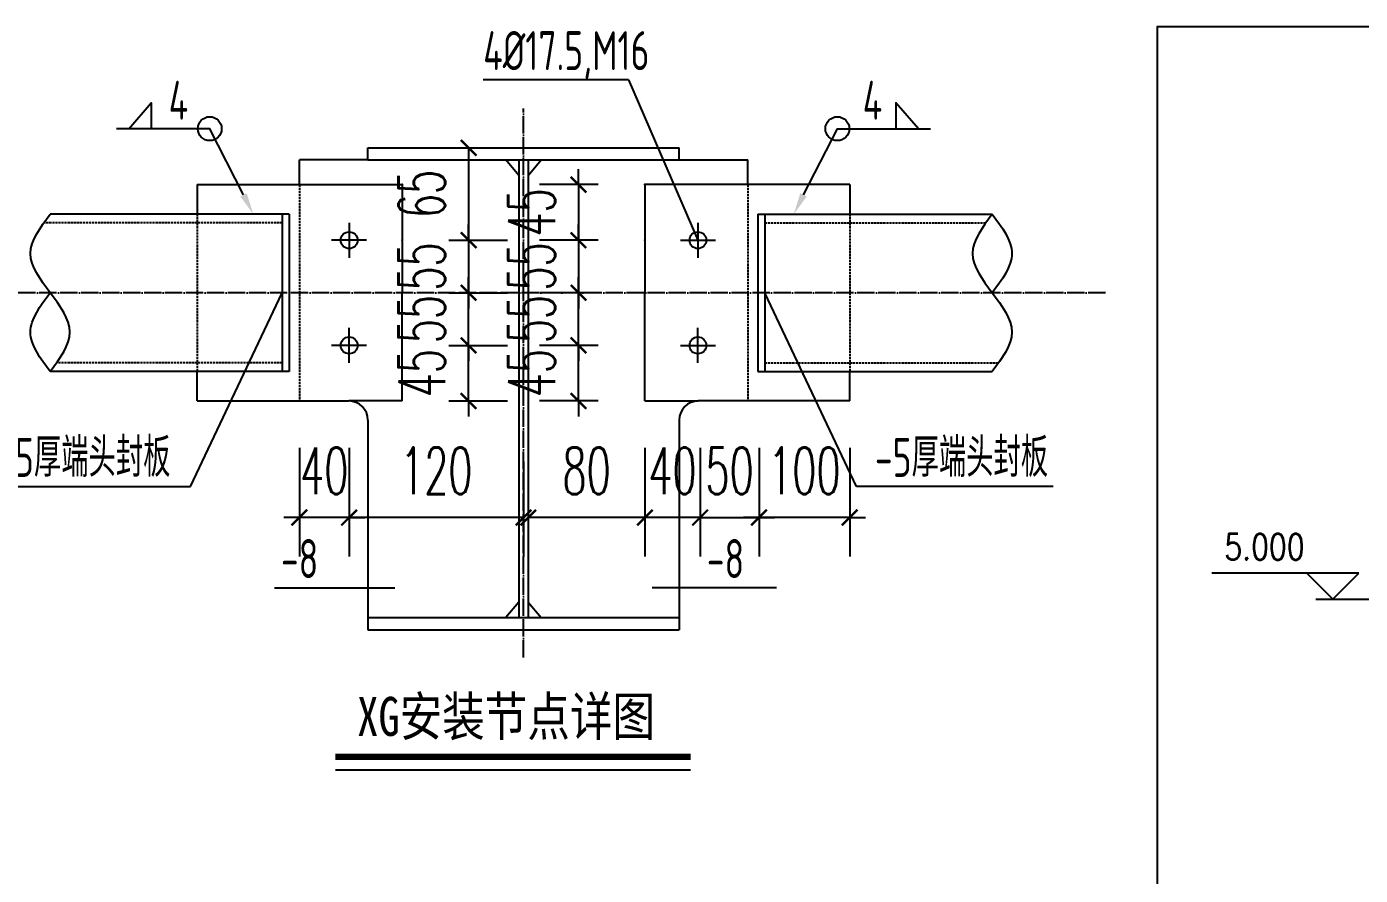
# Model space of a CAD drawing. Extents: x -307088 to 5640332, y -3541089 to -2181377.
# Drawn here: x 5578310 to 5593695, y -3195642 to -3185848 of the extents above; entities that cross this region are included whole.
import ezdxf
from ezdxf.enums import TextEntityAlignment as Align

# ---------------------------------------------------------------- set-up
doc = ezdxf.new("R2010")
doc.units = 0
doc.header["$LTSCALE"] = 100
doc.header["$MEASUREMENT"] = 0
doc.linetypes.add('DASH', pattern=[0.35, 0.25, -0.1])
doc.linetypes.add('DOTE', pattern=[2.42, 2, -0.2, 0.02, -0.2])
doc.layers.get('0').update_dxf_attribs({"linetype": 'CONTINUOUS'})
doc.layers.get('DEFPOINTS').update_dxf_attribs({"linetype": 'CONTINUOUS'})
for name, color, linetype in [('AXIS', 3, 'CONTINUOUS'), ('DIM', 7, 'CONTINUOUS'), ('DOTE', 1, 'DOTE'), ('PUB_DIM', 3, 'CONTINUOUS'), ('PUB_TEXT', 7, 'CONTINUOUS'), ('PUB_TITLE', 4, 'CONTINUOUS'), ('S', 2, 'CONTINUOUS'), ('STEEL', 7, 'CONTINUOUS'), ('钢梁', 4, 'CONTINUOUS')]:
    doc.layers.add(name, color=color, linetype=linetype)
doc.layers.add('文字', color=3, linetype='CONTINUOUS', lineweight=20)
doc.styles.add('DIM_FONT', font='SIMPLEX.shx', dxfattribs={"width": 0.6, "bigfont": 'hztxt.shx'})
doc.styles.add('TSSD_DIMENSION', font='Tssdeng.shx', dxfattribs={"width": 0.7, "bigfont": 'hztxt.shx'})
doc.styles.add('图签2', font='simhei.ttf', dxfattribs={"height": 1000})
doc.dimstyles.new('DIMN180', dxfattribs={"dimscale": 1.8, "dimtxt": 300, "dimasz": 100, "dimexe": 250, "dimexo": 300, "dimgap": 150, "dimtad": 1, "dimdec": 0, "dimzin": 0, "dimdsep": 46, "dimtxsty": 'DIM_FONT', "dimblk": 'ARCHTICK', "dimcen": 0.09, "dimclrt": 7, "dimazin": 2, "dimtfac": 1, "dimtdec": 0, "dimtix": 1, "dimtmove": 2, "dimatfit": 3, "dimldrblk": 'ARCHTICK', "dimfxl": 1, "dimtolj": 1, "dimtzin": 0, "dimarcsym": 0})

# ---------------------------------------------------------------- blocks, each defined once
blk = doc.blocks.new('*X9')
at = {"layer": 'PUB_DIM'}
blk.add_lwpolyline([(3466157, -483736), (3466547, -482972), (3467623, -482972)], dxfattribs=at)
at = {"layer": 'PUB_DIM', "extrusion": (0, 0, -1)}
blk.add_solid([(-3466194, -483755), (-3466044, -483959), (-3466120, -483717)], dxfattribs=at)
blk = doc.blocks.new('*X10')
at = {"layer": 'PUB_DIM'}
blk.add_lwpolyline([(3459697, -483736), (3459307, -482972), (3458231, -482972)], dxfattribs=at)
blk.add_solid([(3459734, -483717), (3459810, -483959), (3459660, -483755)], dxfattribs=at)
blk = doc.blocks.new('_ARCHTICK')
at = {"color": 0, "linetype": 'ByBlock', "const_width": 0.15}
blk.add_lwpolyline([(-0.5, -0.5), (0.5, 0.5)], dxfattribs=at)
blk = doc.blocks.new('*D330')
at = {"layer": 'AXIS', "color": 0, "lineweight": -2, "transparency": 16777216}
for p, q in [((5584676, -3188919), (5584676, -3188739)), ((5584902, -3188919), (5584226, -3188919)), ((5584676, -3189526), (5584676, -3188919)), ((5584902, -3189526), (5584226, -3189526)), ((5584676, -3189526), (5584676, -3189706))]:
    blk.add_line(p, q, dxfattribs=at)
at = {"layer": 'DEFPOINTS', "color": 0, "transparency": 16777216}
for p in [(5584676, -3188919), (5585442, -3188919), (5585442, -3189526)]:
    blk.add_point(p, dxfattribs=at)
at = {"layer": 'AXIS', "color": 0, "lineweight": -2, "transparency": 16777216, "xscale": 180, "yscale": 180, "zscale": 180}
for p, rotation in [((5584676, -3188919), 270), ((5584676, -3189526), 90)]:
    blk.add_blockref('_ARCHTICK', p, dxfattribs=dict(at, rotation=rotation))
at = {"layer": 'AXIS', "color": 7, "transparency": 16777216, "insert": (5584136, -3189223), "char_height": 540, "attachment_point": 5, "rotation": 90, "style": 'DIM_FONT'}
blk.add_mtext('\\A1;55', dxfattribs=at)
blk = doc.blocks.new('*D331')
at = {"layer": 'AXIS', "color": 0, "lineweight": -2, "transparency": 16777216}
for p, q in [((5583408, -3188919), (5583408, -3188739)), ((5583182, -3188919), (5583858, -3188919)), ((5583408, -3189526), (5583408, -3188919)), ((5583182, -3189526), (5583858, -3189526)), ((5583408, -3189526), (5583408, -3189706))]:
    blk.add_line(p, q, dxfattribs=at)
at = {"layer": 'DEFPOINTS', "color": 0, "transparency": 16777216}
for p in [(5582642, -3188919), (5583408, -3188919), (5582642, -3189526)]:
    blk.add_point(p, dxfattribs=at)
at = {"layer": 'AXIS', "color": 0, "lineweight": -2, "transparency": 16777216, "xscale": 180, "yscale": 180, "zscale": 180}
for p, rotation in [((5583408, -3188919), 270), ((5583408, -3189526), 90)]:
    blk.add_blockref('_ARCHTICK', p, dxfattribs=dict(at, rotation=rotation))
at = {"layer": 'AXIS', "color": 7, "transparency": 16777216, "insert": (5582868, -3189223), "char_height": 540, "attachment_point": 5, "rotation": 90, "style": 'DIM_FONT'}
blk.add_mtext('\\A1;55', dxfattribs=at)
blk = doc.blocks.new('*D332')
at = {"layer": 'AXIS', "color": 0, "lineweight": -2, "transparency": 16777216}
for p, q in [((5584097, -3190707), (5584097, -3191963)), ((5585442, -3190707), (5585442, -3191963)), ((5585442, -3191513), (5584097, -3191513))]:
    blk.add_line(p, q, dxfattribs=at)
at = {"layer": 'DEFPOINTS', "color": 0, "transparency": 16777216}
for p in [(5584097, -3190167), (5585442, -3190167), (5584097, -3191513)]:
    blk.add_point(p, dxfattribs=at)
at = {"layer": 'AXIS', "color": 0, "lineweight": -2, "transparency": 16777216, "xscale": 180, "yscale": 180, "zscale": 180, "rotation": 180}
blk.add_blockref('_ARCHTICK', (5584097, -3191513), dxfattribs=at)
at = {"layer": 'AXIS', "color": 0, "lineweight": -2, "transparency": 16777216, "xscale": 180, "yscale": 180, "zscale": 180}
blk.add_blockref('_ARCHTICK', (5585442, -3191513), dxfattribs=at)
at = {"layer": 'AXIS', "color": 7, "transparency": 16777216, "insert": (5584769, -3190973), "char_height": 540, "attachment_point": 5, "style": 'DIM_FONT'}
blk.add_mtext('\\A1;80', dxfattribs=at)
blk = doc.blocks.new('*D333')
at = {"layer": 'AXIS', "color": 0, "lineweight": -2, "transparency": 16777216}
for p, q in [((5586079, -3190707), (5586079, -3191963)), ((5586759, -3190707), (5586759, -3191963)), ((5586079, -3191513), (5585899, -3191513)), ((5586079, -3191513), (5586759, -3191513)), ((5586759, -3191513), (5586939, -3191513))]:
    blk.add_line(p, q, dxfattribs=at)
at = {"layer": 'DEFPOINTS', "color": 0, "transparency": 16777216}
for p in [(5586079, -3190167), (5586759, -3190167), (5586759, -3191513)]:
    blk.add_point(p, dxfattribs=at)
at = {"layer": 'AXIS', "color": 0, "lineweight": -2, "transparency": 16777216, "xscale": 180, "yscale": 180, "zscale": 180}
blk.add_blockref('_ARCHTICK', (5586079, -3191513), dxfattribs=at)
at = {"layer": 'AXIS', "color": 0, "lineweight": -2, "transparency": 16777216, "xscale": 180, "yscale": 180, "zscale": 180, "rotation": 180}
blk.add_blockref('_ARCHTICK', (5586759, -3191513), dxfattribs=at)
at = {"layer": 'AXIS', "color": 7, "transparency": 16777216, "insert": (5586419, -3190973), "char_height": 540, "attachment_point": 5, "style": 'DIM_FONT'}
blk.add_mtext('\\A1;50', dxfattribs=at)
blk = doc.blocks.new('*D334')
at = {"layer": 'AXIS', "color": 0, "lineweight": -2, "transparency": 16777216}
for p, q in [((5587805, -3190707), (5587805, -3191963)), ((5586759, -3191222), (5586759, -3191963)), ((5586759, -3191513), (5586579, -3191513)), ((5587805, -3191513), (5586759, -3191513)), ((5587805, -3191513), (5587985, -3191513))]:
    blk.add_line(p, q, dxfattribs=at)
at = {"layer": 'DEFPOINTS', "color": 0, "transparency": 16777216}
for p in [(5587805, -3190167), (5586759, -3190682), (5586759, -3191513)]:
    blk.add_point(p, dxfattribs=at)
at = {"layer": 'AXIS', "color": 0, "lineweight": -2, "transparency": 16777216, "xscale": 180, "yscale": 180, "zscale": 180}
blk.add_blockref('_ARCHTICK', (5586759, -3191513), dxfattribs=at)
at = {"layer": 'AXIS', "color": 0, "lineweight": -2, "transparency": 16777216, "xscale": 180, "yscale": 180, "zscale": 180, "rotation": 180}
blk.add_blockref('_ARCHTICK', (5587805, -3191513), dxfattribs=at)
at = {"layer": 'AXIS', "color": 7, "transparency": 16777216, "insert": (5587282, -3190973), "char_height": 540, "attachment_point": 5, "style": 'DIM_FONT'}
blk.add_mtext('\\A1;100', dxfattribs=at)
blk = doc.blocks.new('*D335')
at = {"layer": 'AXIS', "color": 0, "lineweight": -2, "transparency": 16777216}
for p, q in [((5585442, -3190707), (5585442, -3191963)), ((5586079, -3190707), (5586079, -3191963)), ((5585442, -3191513), (5585262, -3191513)), ((5586079, -3191513), (5585442, -3191513)), ((5586079, -3191513), (5586259, -3191513))]:
    blk.add_line(p, q, dxfattribs=at)
at = {"layer": 'DEFPOINTS', "color": 0, "transparency": 16777216}
for p in [(5585442, -3190167), (5586079, -3190167), (5585442, -3191513)]:
    blk.add_point(p, dxfattribs=at)
at = {"layer": 'AXIS', "color": 0, "lineweight": -2, "transparency": 16777216, "xscale": 180, "yscale": 180, "zscale": 180}
blk.add_blockref('_ARCHTICK', (5585442, -3191513), dxfattribs=at)
at = {"layer": 'AXIS', "color": 0, "lineweight": -2, "transparency": 16777216, "xscale": 180, "yscale": 180, "zscale": 180, "rotation": 180}
blk.add_blockref('_ARCHTICK', (5586079, -3191513), dxfattribs=at)
at = {"layer": 'AXIS', "color": 7, "transparency": 16777216, "insert": (5585760, -3190973), "char_height": 540, "attachment_point": 5, "style": 'DIM_FONT'}
blk.add_mtext('\\A1;40', dxfattribs=at)
blk = doc.blocks.new('*D336')
at = {"layer": 'AXIS', "color": 0, "lineweight": -2, "transparency": 16777216}
for p, q in [((5583408, -3188312), (5583408, -3188132)), ((5583182, -3188312), (5583858, -3188312)), ((5583408, -3188312), (5583408, -3188919)), ((5583182, -3188919), (5583858, -3188919)), ((5583408, -3188919), (5583408, -3189099))]:
    blk.add_line(p, q, dxfattribs=at)
at = {"layer": 'DEFPOINTS', "color": 0, "transparency": 16777216}
for p in [(5582642, -3188312), (5582642, -3188919), (5583408, -3188919)]:
    blk.add_point(p, dxfattribs=at)
at = {"layer": 'AXIS', "color": 0, "lineweight": -2, "transparency": 16777216, "xscale": 180, "yscale": 180, "zscale": 180}
for p, rotation in [((5583408, -3188312), 270), ((5583408, -3188919), 90)]:
    blk.add_blockref('_ARCHTICK', p, dxfattribs=dict(at, rotation=rotation))
at = {"layer": 'AXIS', "color": 7, "transparency": 16777216, "insert": (5582868, -3188616), "char_height": 540, "attachment_point": 5, "rotation": 90, "style": 'DIM_FONT'}
blk.add_mtext('\\A1;55', dxfattribs=at)
blk = doc.blocks.new('*D337')
at = {"layer": 'AXIS', "color": 0, "lineweight": -2, "transparency": 16777216}
for p, q in [((5583408, -3189526), (5583408, -3189346)), ((5583182, -3189526), (5583858, -3189526)), ((5583408, -3190167), (5583408, -3189526)), ((5583182, -3190167), (5583858, -3190167)), ((5583408, -3190167), (5583408, -3190347))]:
    blk.add_line(p, q, dxfattribs=at)
at = {"layer": 'DEFPOINTS', "color": 0, "transparency": 16777216}
for p in [(5582642, -3189526), (5583408, -3189526), (5582642, -3190167)]:
    blk.add_point(p, dxfattribs=at)
at = {"layer": 'AXIS', "color": 0, "lineweight": -2, "transparency": 16777216, "xscale": 180, "yscale": 180, "zscale": 180}
for p, rotation in [((5583408, -3189526), 270), ((5583408, -3190167), 90)]:
    blk.add_blockref('_ARCHTICK', p, dxfattribs=dict(at, rotation=rotation))
at = {"layer": 'AXIS', "color": 7, "transparency": 16777216, "insert": (5582868, -3189847), "char_height": 540, "attachment_point": 5, "rotation": 90, "style": 'DIM_FONT'}
blk.add_mtext('\\A1;45', dxfattribs=at)
blk = doc.blocks.new('*D338')
at = {"layer": 'AXIS', "color": 0, "lineweight": -2, "transparency": 16777216}
for p, q in [((5583182, -3187246), (5583858, -3187246)), ((5583408, -3187246), (5583408, -3188312)), ((5583182, -3188312), (5583858, -3188312))]:
    blk.add_line(p, q, dxfattribs=at)
at = {"layer": 'DEFPOINTS', "color": 0, "transparency": 16777216}
for p in [(5582642, -3187246), (5582642, -3188312), (5583408, -3188312)]:
    blk.add_point(p, dxfattribs=at)
at = {"layer": 'AXIS', "color": 0, "lineweight": -2, "transparency": 16777216, "xscale": 180, "yscale": 180, "zscale": 180}
for p, rotation in [((5583408, -3187246), 90), ((5583408, -3188312), 270)]:
    blk.add_blockref('_ARCHTICK', p, dxfattribs=dict(at, rotation=rotation))
at = {"layer": 'AXIS', "color": 7, "transparency": 16777216, "insert": (5582868, -3187779), "char_height": 540, "attachment_point": 5, "rotation": 90, "style": 'DIM_FONT'}
blk.add_mtext('\\A1;65', dxfattribs=at)
blk = doc.blocks.new('*D339')
at = {"layer": 'AXIS', "color": 0, "lineweight": -2, "transparency": 16777216}
for p, q in [((5582030, -3190707), (5582030, -3191963)), ((5584042, -3190865), (5584042, -3191963)), ((5584042, -3191513), (5582030, -3191513))]:
    blk.add_line(p, q, dxfattribs=at)
at = {"layer": 'DEFPOINTS', "color": 0, "transparency": 16777216}
for p in [(5582030, -3190167), (5584042, -3190325), (5582030, -3191513)]:
    blk.add_point(p, dxfattribs=at)
at = {"layer": 'AXIS', "color": 0, "lineweight": -2, "transparency": 16777216, "xscale": 180, "yscale": 180, "zscale": 180, "rotation": 180}
blk.add_blockref('_ARCHTICK', (5582030, -3191513), dxfattribs=at)
at = {"layer": 'AXIS', "color": 0, "lineweight": -2, "transparency": 16777216, "xscale": 180, "yscale": 180, "zscale": 180}
blk.add_blockref('_ARCHTICK', (5584042, -3191513), dxfattribs=at)
at = {"layer": 'AXIS', "color": 7, "transparency": 16777216, "insert": (5583036, -3190973), "char_height": 540, "attachment_point": 5, "style": 'DIM_FONT'}
blk.add_mtext('\\A1;120', dxfattribs=at)
blk = doc.blocks.new('*D340')
at = {"layer": 'AXIS', "color": 0, "lineweight": -2, "transparency": 16777216}
for p, q in [((5581456, -3190707), (5581456, -3191963)), ((5582030, -3190707), (5582030, -3191963)), ((5581456, -3191513), (5581276, -3191513)), ((5582030, -3191513), (5581456, -3191513)), ((5582030, -3191513), (5582210, -3191513))]:
    blk.add_line(p, q, dxfattribs=at)
at = {"layer": 'DEFPOINTS', "color": 0, "transparency": 16777216}
for p in [(5581456, -3190167), (5582030, -3190167), (5581456, -3191513)]:
    blk.add_point(p, dxfattribs=at)
at = {"layer": 'AXIS', "color": 0, "lineweight": -2, "transparency": 16777216, "xscale": 180, "yscale": 180, "zscale": 180}
blk.add_blockref('_ARCHTICK', (5581456, -3191513), dxfattribs=at)
at = {"layer": 'AXIS', "color": 0, "lineweight": -2, "transparency": 16777216, "xscale": 180, "yscale": 180, "zscale": 180, "rotation": 180}
blk.add_blockref('_ARCHTICK', (5582030, -3191513), dxfattribs=at)
at = {"layer": 'AXIS', "color": 7, "transparency": 16777216, "insert": (5581743, -3190973), "char_height": 540, "attachment_point": 5, "style": 'DIM_FONT'}
blk.add_mtext('\\A1;40', dxfattribs=at)
blk = doc.blocks.new('*D341')
at = {"layer": 'AXIS', "color": 0, "lineweight": -2, "transparency": 16777216}
for p, q in [((5584676, -3187671), (5584676, -3187491)), ((5584902, -3187671), (5584226, -3187671)), ((5584676, -3187671), (5584676, -3188312)), ((5584902, -3188312), (5584226, -3188312)), ((5584676, -3188312), (5584676, -3188492))]:
    blk.add_line(p, q, dxfattribs=at)
at = {"layer": 'DEFPOINTS', "color": 0, "transparency": 16777216}
for p in [(5585442, -3187671), (5584676, -3188312), (5585442, -3188312)]:
    blk.add_point(p, dxfattribs=at)
at = {"layer": 'AXIS', "color": 0, "lineweight": -2, "transparency": 16777216, "xscale": 180, "yscale": 180, "zscale": 180}
for p, rotation in [((5584676, -3187671), 270), ((5584676, -3188312), 90)]:
    blk.add_blockref('_ARCHTICK', p, dxfattribs=dict(at, rotation=rotation))
at = {"layer": 'AXIS', "color": 7, "transparency": 16777216, "insert": (5584136, -3187992), "char_height": 540, "attachment_point": 5, "rotation": 90, "style": 'DIM_FONT'}
blk.add_mtext('\\A1;45', dxfattribs=at)
blk = doc.blocks.new('*D342')
at = {"layer": 'AXIS', "color": 0, "lineweight": -2, "transparency": 16777216}
for p, q in [((5584676, -3189526), (5584676, -3189346)), ((5584902, -3189526), (5584226, -3189526)), ((5584676, -3190167), (5584676, -3189526)), ((5584902, -3190167), (5584226, -3190167)), ((5584676, -3190167), (5584676, -3190347))]:
    blk.add_line(p, q, dxfattribs=at)
at = {"layer": 'DEFPOINTS', "color": 0, "transparency": 16777216}
for p in [(5584676, -3189526), (5585442, -3189526), (5585442, -3190167)]:
    blk.add_point(p, dxfattribs=at)
at = {"layer": 'AXIS', "color": 0, "lineweight": -2, "transparency": 16777216, "xscale": 180, "yscale": 180, "zscale": 180}
for p, rotation in [((5584676, -3189526), 270), ((5584676, -3190167), 90)]:
    blk.add_blockref('_ARCHTICK', p, dxfattribs=dict(at, rotation=rotation))
at = {"layer": 'AXIS', "color": 7, "transparency": 16777216, "insert": (5584136, -3189847), "char_height": 540, "attachment_point": 5, "rotation": 90, "style": 'DIM_FONT'}
blk.add_mtext('\\A1;45', dxfattribs=at)
blk = doc.blocks.new('*D343')
at = {"layer": 'AXIS', "color": 0, "lineweight": -2, "transparency": 16777216}
for p, q in [((5584676, -3188312), (5584676, -3188132)), ((5584902, -3188312), (5584226, -3188312)), ((5584676, -3188312), (5584676, -3188919)), ((5584902, -3188919), (5584226, -3188919)), ((5584676, -3188919), (5584676, -3189099))]:
    blk.add_line(p, q, dxfattribs=at)
at = {"layer": 'DEFPOINTS', "color": 0, "transparency": 16777216}
for p in [(5585442, -3188312), (5584676, -3188919), (5585442, -3188919)]:
    blk.add_point(p, dxfattribs=at)
at = {"layer": 'AXIS', "color": 0, "lineweight": -2, "transparency": 16777216, "xscale": 180, "yscale": 180, "zscale": 180}
for p, rotation in [((5584676, -3188312), 270), ((5584676, -3188919), 90)]:
    blk.add_blockref('_ARCHTICK', p, dxfattribs=dict(at, rotation=rotation))
at = {"layer": 'AXIS', "color": 7, "transparency": 16777216, "insert": (5584136, -3188616), "char_height": 540, "attachment_point": 5, "rotation": 90, "style": 'DIM_FONT'}
blk.add_mtext('\\A1;55', dxfattribs=at)

msp = doc.modelspace()

# ---------------------------------------------------------------- linework, layer by layer
at = {"color": 1}
msp.add_line((5593181.8, -3192456.6), (5594621.3, -3192456.6), dxfattribs=at)
msp.add_line((5581871.3, -3194424.3), (5585969.6, -3194424.3))
at = {"const_width": 75}
msp.add_lwpolyline([(5581871.3, -3194274.3), (5585969.6, -3194274.3)], dxfattribs=at)
at = {"layer": 'DIM'}
for p, q in [((5585254, -3186461.6, 988), (5583576.2, -3186461.6, 988)), ((5585254, -3186461.6, 988), (5586054.1, -3188312.5, 988)), ((5580199.2, -3191155.9, 988), (5581256.6, -3188919.2, 988)), ((5587884.9, -3191155.9, 988), (5586827.5, -3188919.2, 988)), ((5577932.9, -3191155.9, 988), (5580199.2, -3191155.9, 988)), ((5590151.2, -3191155.9, 988), (5587884.9, -3191155.9, 988)), ((5581167.9, -3192324, 988), (5582557.5, -3192324, 988)), ((5586961.1, -3192324, 988), (5585526.6, -3192324, 988))]:
    msp.add_line(p, q, dxfattribs=at)
at = {"layer": 'DIM', "elevation": 988}
for points in [[(5578581.8, -3189826.6), (5578665.2, -3189713.2), (5578737.8, -3189599.8), (5578766.8, -3189543.1), (5578789.2, -3189486.3), (5578803.6, -3189429.6), (5578808.7, -3189372.9), (5578803.6, -3189316.2), (5578789.2, -3189259.5), (5578766.8, -3189202.8), (5578737.8, -3189146.1), (5578665.2, -3189032.6), (5578581.8, -3188919.2), (5578498.5, -3188805.8), (5578425.9, -3188692.3), (5578396.9, -3188635.6), (5578374.5, -3188578.9), (5578360.1, -3188522.2), (5578355, -3188465.5), (5578360.1, -3188408.8), (5578374.5, -3188352), (5578396.9, -3188295.3), (5578425.9, -3188238.6), (5578498.5, -3188125.2), (5578581.8, -3188011.7)], [(5589448.7, -3188011.7), (5589365.4, -3188125.2), (5589292.7, -3188238.6), (5589263.7, -3188295.3), (5589241.3, -3188352), (5589226.9, -3188408.8), (5589221.9, -3188465.5), (5589226.9, -3188522.2), (5589241.3, -3188578.9), (5589263.7, -3188635.6), (5589292.7, -3188692.3), (5589365.4, -3188805.8), (5589448.7, -3188919.2), (5589532, -3189032.6), (5589604.7, -3189146.1), (5589633.7, -3189202.8), (5589656.1, -3189259.5), (5589670.5, -3189316.2), (5589675.6, -3189372.9), (5589670.5, -3189429.6), (5589656.1, -3189486.3), (5589633.7, -3189543.1), (5589604.7, -3189599.8), (5589532, -3189713.2), (5589448.7, -3189826.6)], [(5589448.7, -3188011.7), (5589532, -3188125.2), (5589570.3, -3188181.9), (5589604.7, -3188238.6), (5589633.7, -3188295.3), (5589656.1, -3188352), (5589664.4, -3188380.4), (5589670.5, -3188408.8), (5589674.3, -3188437.1), (5589675.6, -3188465.5), (5589674.3, -3188493.8), (5589670.5, -3188522.2), (5589664.4, -3188550.5), (5589656.1, -3188578.9), (5589633.7, -3188635.6), (5589604.7, -3188692.3), (5589570.3, -3188749), (5589532, -3188805.8), (5589448.7, -3188919.2)], [(5578581.8, -3189826.6), (5578498.5, -3189713.2), (5578460.2, -3189656.5), (5578425.9, -3189599.8), (5578396.9, -3189543.1), (5578374.5, -3189486.3), (5578366.2, -3189458), (5578360.1, -3189429.6), (5578356.3, -3189401.3), (5578355, -3189372.9), (5578356.3, -3189344.6), (5578360.1, -3189316.2), (5578366.2, -3189287.8), (5578374.5, -3189259.5), (5578396.9, -3189202.8), (5578425.9, -3189146.1), (5578460.2, -3189089.3), (5578498.5, -3189032.6), (5578581.8, -3188919.2)]]:
    msp.add_lwpolyline(points, dxfattribs=at)
at = {"layer": 'DOTE', "color": 9}
for p, q in [((5584042.1, -3193129.3, 988), (5584042.1, -3186791, 988)), ((5590754, -3188919.2, 988), (5577486, -3188919.2, 988))]:
    msp.add_line(p, q, dxfattribs=at)
at = {"layer": 'PUB_DIM'}
for p, q in [((5593377.9, -3192156.6), (5591981.4, -3192156.6)), ((5593077.9, -3192156.6), (5593377.9, -3192456.6)), ((5593677.9, -3192156.6), (5593177.9, -3192156.6)), ((5593377.9, -3192456.6), (5593677.9, -3192156.6))]:
    msp.add_line(p, q, dxfattribs=at)
at = {"layer": 'PUB_DIM', "elevation": 988}
for points in [[(5579487.7, -3187024.9), (5579745.9, -3186728.3), (5579745.9, -3187024.9)], [(5588596.4, -3187024.9), (5588338.3, -3186728.3), (5588338.3, -3187024.9)]]:
    msp.add_lwpolyline(points, dxfattribs=at)
at = {"layer": 'PUB_DIM'}
for centre in [(5580422, -3187024.9, 988), (5587662.1, -3187024.9, 988)]:
    msp.add_circle(centre, 137.7, dxfattribs=at)
at = {"layer": 'PUB_TITLE', "color": 6}
msp.add_lwpolyline([(5591354.8, -3195853.1), (5591354.8, -3185847.5), (5593961.6, -3185847.5)], dxfattribs=at)
at = {"layer": 'S', "linetype": 'DASH'}
for p, q in [((5581456.4, -3187671, 988), (5581456.4, -3190167.4, 988)), ((5586627.7, -3187671, 988), (5586627.7, -3190167.4, 988)), ((5580279, -3188011.7, 988), (5580279, -3189826.6, 988)), ((5587805.1, -3188011.7, 988), (5587805.1, -3189826.6, 988)), ((5581256.6, -3188110.5, 988), (5578508.9, -3188110.5, 988)), ((5586827.5, -3188110.5, 988), (5589375.8, -3188110.5, 988)), ((5581256.6, -3189727.9, 988), (5578654.8, -3189727.9, 988)), ((5586827.5, -3189727.9, 988), (5589521.6, -3189727.9, 988))]:
    msp.add_line(p, q, dxfattribs=at)
at = {"layer": 'S', "linetype": 'ByBlock'}
for p, q in [((5582030, -3188110.7, 988), (5582030, -3188514.3, 988)), ((5586054.1, -3188110.7, 988), (5586054.1, -3188514.3, 988)), ((5582231.8, -3188312.5, 988), (5581828.2, -3188312.5, 988)), ((5585852.3, -3188312.5, 988), (5586255.9, -3188312.5, 988)), ((5582030, -3189727.7, 988), (5582030, -3189324.1, 988)), ((5586054.1, -3189727.7, 988), (5586054.1, -3189324.1, 988)), ((5582231.8, -3189525.9, 988), (5581828.2, -3189525.9, 988)), ((5585852.3, -3189525.9, 988), (5586255.9, -3189525.9, 988))]:
    msp.add_line(p, q, dxfattribs=at)
for centre in [(5582030, -3188312.5, 988), (5586054.1, -3188312.5, 988), (5582030, -3189525.9, 988), (5586054.1, -3189525.9, 988)]:
    msp.add_circle(centre, 97.1, dxfattribs=at)
for p in [(5582642.3, -3187671, 988), (5585441.8, -3187671, 988), (5582642.3, -3188310, 988), (5582642.3, -3188310, 988), (5585441.8, -3188310, 988), (5585441.8, -3188310, 988)]:
    msp.add_point(p, dxfattribs=at)
at = {"layer": 'STEEL'}
for p, q in [((5583987, -3187565.5, 988), (5583839.5, -3187386, 988)), ((5584097.2, -3187565.5, 988), (5584244.6, -3187386, 988))]:
    msp.add_line(p, q, dxfattribs=at)
at = {"layer": '钢梁'}
for p, q in [((5582246.2, -3187386, 988), (5582246.2, -3187245.7, 988)), ((5582246.2, -3187245.7, 988), (5585837.9, -3187245.7, 988)), ((5585837.9, -3187386, 988), (5585837.9, -3187245.7, 988)), ((5581456.4, -3187671, 988), (5581456.4, -3187386, 988)), ((5582246.2, -3187386, 988), (5581456.4, -3187386, 988)), ((5582246.2, -3187386, 988), (5585837.9, -3187386, 988)), ((5583987, -3187386, 988), (5583987, -3192668, 988)), ((5584097.2, -3187386, 988), (5584097.2, -3192668, 988)), ((5585837.9, -3187386, 988), (5586627.7, -3187386, 988)), ((5586627.7, -3187671, 988), (5586627.7, -3187386, 988)), ((5580279, -3187671, 988), (5582642.3, -3187671, 988)), ((5580279, -3187671, 988), (5580279, -3188011.7, 988)), ((5582642.3, -3187671, 988), (5582642.3, -3188919.2, 988)), ((5585441.8, -3187671, 988), (5585441.8, -3188919.2, 988)), ((5587805.1, -3187671, 988), (5585441.8, -3187671, 988)), ((5587805.1, -3187671, 988), (5587805.1, -3188011.7, 988)), ((5581339.3, -3188011.7, 988), (5578581.8, -3188011.7, 988)), ((5581256.6, -3188011.7, 988), (5581256.6, -3189826.6, 988)), ((5581339.3, -3188011.7, 988), (5581339.3, -3189826.6, 988)), ((5586744.9, -3188011.7, 988), (5586744.9, -3189826.6, 988)), ((5586744.9, -3188011.7, 988), (5589448.7, -3188011.7, 988)), ((5586827.5, -3188011.7, 988), (5586827.5, -3189826.6, 988)), ((5582642.3, -3190167.4, 988), (5582642.3, -3188919.2, 988)), ((5585441.8, -3190167.4, 988), (5585441.8, -3188919.2, 988)), ((5581339.3, -3189826.6, 988), (5578581.8, -3189826.6, 988)), ((5580279, -3190167.4, 988), (5580279, -3189826.6, 988)), ((5586744.9, -3189826.6, 988), (5589448.7, -3189826.6, 988)), ((5587805.1, -3190167.4, 988), (5587805.1, -3189826.6, 988)), ((5580279, -3190167.4, 988), (5582025.8, -3190167.4, 988)), ((5582642.3, -3190167.4, 988), (5582025.8, -3190167.4, 988)), ((5585441.8, -3190167.4, 988), (5586058.3, -3190167.4, 988)), ((5587805.1, -3190167.4, 988), (5586058.3, -3190167.4, 988)), ((5582246.2, -3190387.8, 988), (5582246.2, -3192808.3, 988)), ((5585837.9, -3190387.8, 988), (5585837.9, -3192808.3, 988)), ((5583987, -3192488.5, 988), (5583839.5, -3192668, 988)), ((5584097.2, -3192488.5, 988), (5584244.6, -3192668, 988)), ((5582246.2, -3192668, 988), (5585837.9, -3192668, 988)), ((5582246.2, -3192808.3, 988), (5585837.9, -3192808.3, 988))]:
    msp.add_line(p, q, dxfattribs=at)
for centre, start, end in [((5582025.8, -3190387.8, 988), 0, 90), ((5586058.3, -3190387.8, 988), 90, 180)]:
    msp.add_arc(centre, 220.4, start, end, dxfattribs=at)

# ---------------------------------------------------------------- block references
at = {"layer": 'PUB_DIM'}
for name in ['*X10', '*X9']:
    msp.add_blockref(name, (2121115, -2704052.8, 988), dxfattribs=at)

# ---------------------------------------------------------------- texts
at = {"layer": 'DIM', "style": 'TSSD_DIMENSION', "width": 0.7}
for p in [(5581243.2, -3192211.5, 988), (5586156.1, -3192211.5, 988)]:
    msp.add_text('-8', height=450, dxfattribs=at).set_placement(p)
at = {"layer": 'PUB_DIM', "style": 'DIM_FONT', "width": 0.8}
msp.add_text('5.000', height=300, dxfattribs=at).set_placement((5592589.5, -3191850.7), align=Align.MIDDLE)
at = {"layer": 'PUB_TEXT', "style": '图签2', "width": 0.8}
msp.add_text('XG安装节点详图', height=450, dxfattribs=at).set_placement((5582123, -3194032.5))
at = {"layer": '文字', "style": 'TSSD_DIMENSION', "width": 0.7}
for s, p in [('4%%C17.5,M16', (5583576.6, -3186349.1, 988)), ('4', (5579947.9, -3186921.5, 988)), ('4', (5587954.4, -3186921.5, 988)), ('-5厚端头封板', (5577970.9, -3191043.4, 988)), ('-5厚端头封板', (5588095.2, -3191043.4, 988))]:
    msp.add_text(s, height=450, dxfattribs=at).set_placement(p)

# ---------------------------------------------------------------- dimensions: what is measured, and where the dimension line sits
at = {"layer": 'AXIS'}
for base, p1, p2, angle, text, picture, middle in [((5583408.1, -3188312.5, 988), (5582642.3, -3187245.7, 988), (5582642.3, -3188312.5, 988), 270, '65', '*D338', (5582868.1, -3187779.1, 988)), ((5584676, -3188312.5, 988), (5585441.8, -3187671, 988), (5585441.8, -3188312.5, 988), 90, '45', '*D341', (5584136, -3187991.8, 988)), ((5583408.1, -3188919.2, 988), (5582642.3, -3188312.5, 988), (5582642.3, -3188919.2, 988), 270, '55', '*D336', (5582868.1, -3188615.8, 988)), ((5584676, -3188919.2, 988), (5585441.8, -3188312.5, 988), (5585441.8, -3188919.2, 988), 90, '55', '*D343', (5584136, -3188615.8, 988)), ((5583408.1, -3188919.2, 988), (5582642.3, -3189525.9, 988), (5582642.3, -3188919.2, 988), 90, '55', '*D331', (5582868.1, -3189222.5, 988)), ((5584676, -3188919.2, 988), (5585441.8, -3189525.9, 988), (5585441.8, -3188919.2, 988), 270, '55', '*D330', (5584136, -3189222.5, 988)), ((5583408.1, -3189525.9, 988), (5582642.3, -3190167.4, 988), (5582642.3, -3189525.9, 988), 270, '45', '*D337', (5582868.1, -3189846.6, 988)), ((5584676, -3189525.9, 988), (5585441.8, -3190167.4, 988), (5585441.8, -3189525.9, 988), 90, '45', '*D342', (5584136, -3189846.6, 988))]:
    dim = msp.add_linear_dim(base=base, p1=p1, p2=p2, angle=angle, text=text, dimstyle='DIMN180', dxfattribs=at)
    dim.commit()
    dim.dimension.update_dxf_attribs({"geometry": picture, "text_midpoint": middle})
for base, p1, p2, text, picture, middle in [((5581456.4, -3191513, 988), (5582030, -3190167.4, 988), (5581456.4, -3190167.4, 988), '40', '*D340', (5581743.2, -3190973, 988)), ((5582030, -3191513, 988), (5584042.1, -3190324.8, 988), (5582030, -3190167.4, 988), '120', '*D339', (5583036, -3190973, 988)), ((5584097.2, -3191513, 988), (5585441.8, -3190167.4, 988), (5584097.2, -3190167.4, 988), '80', '*D332', (5584769.5, -3190973, 988)), ((5585441.8, -3191513, 988), (5586078.8, -3190167.4, 988), (5585441.8, -3190167.4, 988), '40', '*D335', (5585760.3, -3190973, 988)), ((5586758.7, -3191513, 988), (5586078.8, -3190167.4, 988), (5586758.7, -3190167.4, 988), '50', '*D333', (5586418.7, -3190973, 988)), ((5586758.7, -3191513, 988), (5587805.1, -3190167.4, 988), (5586758.7, -3190681.7, 988), '100', '*D334', (5587281.9, -3190973, 988))]:
    dim = msp.add_linear_dim(base=base, p1=p1, p2=p2, text=text, dimstyle='DIMN180', dxfattribs=at)
    dim.commit()
    dim.dimension.update_dxf_attribs({"geometry": picture, "text_midpoint": middle})

doc.saveas('drawing.dxf')
